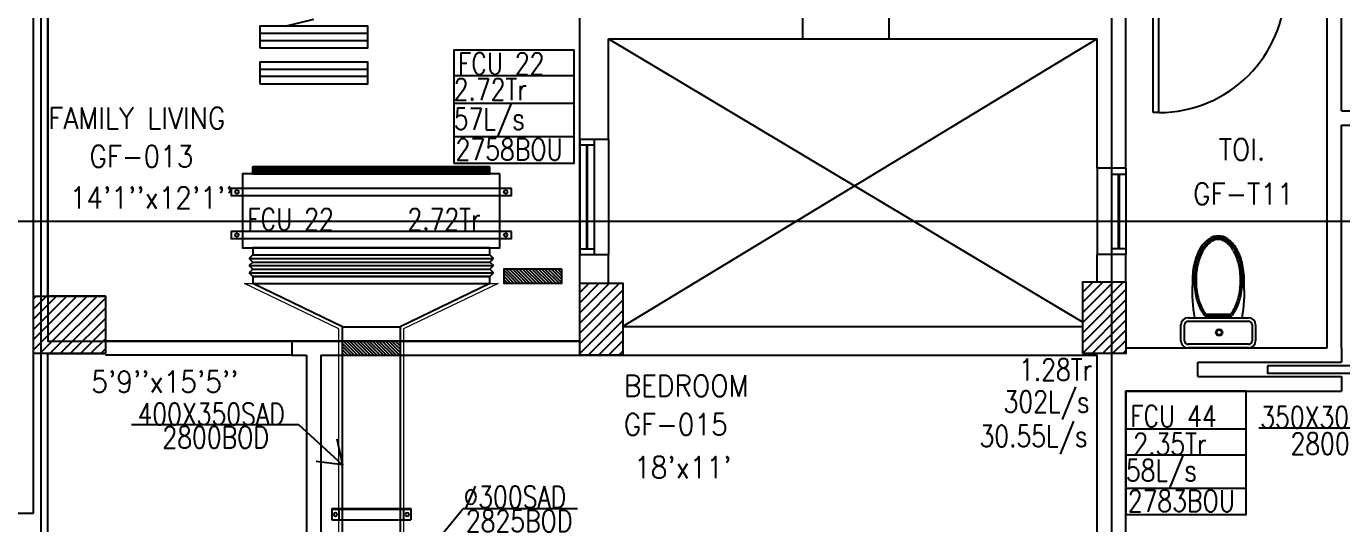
# Model space of a CAD drawing. Header units: millimetres. Extents: x 0 to 91840, y -5689 to 55688.
# Drawn here: x 30972 to 40123, y 16702 to 20163 of the extents above; entities that cross this region are included whole.
import ezdxf

# ---------------------------------------------------------------- set-up
doc = ezdxf.new("R2010")
doc.units = ezdxf.units.MM
doc.linetypes.add('CENTER', pattern=[50.8, 31.75, -6.35, 6.35, -6.35])
doc.linetypes.add('DASHED2', pattern=[9.525, 6.35, -3.175])
for name, color, linetype in [('A-ANNO-TEXT', 8, 'Continuous'), ('A-DOOR', 4, 'Continuous'), ('A-FLOR-OVHD', 4, 'DASHED2'), ('A-FLOR-PFIX', 8, 'Continuous'), ('A-FLOR-SPCL', 8, 'Continuous'), ('A-GLAZ', 5, 'Continuous'), ('A-GRID', 253, 'CENTER'), ('A-WALL-FULL', 8, 'Continuous'), ('AC-FD', 1, 'Continuous'), ('AC-SAD', 3, 'Continuous'), ('AC-SAD TEXT', 3, 'Continuous'), ('AC-WALL OPENING', 1, 'Continuous'), ('FCU-AC', 160, 'Continuous'), ('M-HANGER', 30, 'Continuous'), ('RETURN GRILL RIGHT', 1, 'Continuous'), ('S-COL- HACT.', 9, 'Continuous'), ('S-COL.', 8, 'Continuous'), ('SAD RIGHT', 3, 'Continuous'), ('SUPPLY GRILL RIGHT', 3, 'Continuous')]:
    doc.layers.add(name, color=color, linetype=linetype)
doc.layers.add('INSULATION', color=1, linetype='Continuous', lineweight=5)
doc.styles.add('ROMANS', font='romans.shx', dxfattribs={"width": 0.8})
doc.styles.add('SIMPLEX', font='simplex.shx', dxfattribs={"width": 0.8})
doc.dimstyles.new('100 of DIM2', dxfattribs={"dimscale": 0, "dimtxt": 200, "dimasz": 150, "dimexe": 75, "dimexo": 200, "dimgap": 75, "dimtad": 1, "dimdec": 0, "dimrnd": 5, "dimzin": 0, "dimdsep": 46, "dimtxsty": 'ROMANS', "dimblk": 'ARCHTICK', "dimcen": 100, "dimclrd": 94, "dimclre": 94, "dimclrt": 2, "dimadec": 0, "dimazin": 0, "dimtfac": 1, "dimtdec": 0, "dimtofl": 0, "dimtmove": 2, "dimatfit": 3, "dimldrblk": 'OPEN90', "dimfxl": 75, "dimtolj": 1, "dimtzin": 0, "dimarcsym": 0})

# ---------------------------------------------------------------- blocks, each defined once
blk = doc.blocks.new('D-100-R1')
for p, q in [((-80, 980), (-80, 100)), ((-80, 980), (-40, 980)), ((-40, 980), (-40, 55)), ((-1000, 100), (-1000, 0)), ((-1000, 100), (-960, 100)), ((-960, 100), (-960, 55)), ((-80, 100), (0, 100)), ((0, 100), (0, 0)), ((-960, 55), (-950, 55)), ((-950, 55), (-950, 0)), ((-50, 55), (-50, 0)), ((-50, 55), (-40, 55)), ((-50, 0), (0, 0)), ((-1000, 0), (-950, 0))]:
    blk.add_line(p, q)
at = {"linetype": 'Continuous'}
blk.add_arc((-80, 100), 880, 90, 180, dxfattribs=at)
blk = doc.blocks.new('WC-1')
for p, q in [((-210, 0), (210, 0)), ((-260, -160), (-260, -50)), ((-235, -160), (-235, -50)), ((-210, -25), (210, -25)), ((235, -50), (235, -160)), ((260, -50), (260, -160)), ((210, -185), (-210, -185)), ((210, -210), (-210, -210)), ((91.5, -222.5), (-91.5, -222.5)), ((85.8, -235), (-85.8, -235))]:
    blk.add_line(p, q)
for radius in [22.1, 17.1]:
    blk.add_circle((-6.1, -107.5), radius)
for centre, radius, start, end in [((-210, -50), 50, 90, 180), ((-210, -50), 25, 90, 180), ((210, -50), 50, 360, 90), ((210, -50), 25, 360, 90), ((-210, -160), 50, 180, 270), ((-210, -160), 25, 180, 270), ((210, -160), 25, 270, 360), ((210, -160), 50, 270, 360), ((722.3, -383.2), 904.1, 168.95288, 184.06317), ((178.2, -428.2), 340.7, 149.85861, 166.47658), ((178.2, -428.2), 328.2, 149.85861, 166.47658), ((68.6, -364.5), 214, 138.41516, 149.85861), ((68.6, -364.5), 201.5, 139.99435, 149.85861), ((-68.6, -364.5), 201.5, 30.14139, 40.00565), ((-68.6, -364.5), 214, 30.14139, 41.58484), ((-178.2, -428.2), 328.2, 13.52342, 30.14139), ((-178.2, -428.2), 340.7, 13.52342, 30.14139), ((352.1, -470), 519.6, 166.47658, 180), ((352.1, -470), 507.1, 166.47658, 180), ((-352.1, -470), 507.1, 360, 13.52342), ((-352.1, -470), 519.6, 360, 13.52342), ((352.1, -470), 532.1, 177.55413, 180), ((-352.1, -470), 532.1, 360, 2.44587), ((352.1, -470), 532.1, 180, 193.52342), ((352.1, -470), 519.6, 180, 193.52342), ((352.1, -470), 507.1, 180, 193.52342), ((-352.1, -470), 507.1, 346.47658, 360), ((-352.1, -470), 519.6, 346.47658, 360), ((-352.1, -470), 532.1, 346.47658, 360), ((178.2, -511.8), 353.2, 193.52342, 210.14139), ((178.2, -511.8), 340.7, 193.52342, 210.14139), ((178.2, -511.8), 328.2, 193.52342, 210.14139), ((-178.2, -511.8), 328.2, 329.85861, 346.47658), ((-178.2, -511.8), 340.7, 329.85861, 346.47658), ((-178.2, -511.8), 353.2, 329.85861, 346.47658), ((68.6, -575.5), 226.5, 210.14139, 234.49716), ((68.6, -575.5), 214, 210.14139, 234.49716), ((68.6, -575.5), 201.5, 210.14139, 234.49716), ((-68.6, -575.5), 201.5, 305.50284, 329.85861), ((-68.6, -575.5), 214, 305.50284, 329.85861), ((-68.6, -575.5), 226.5, 305.50284, 329.85861), ((0, -671.6), 108.4, 234.49716, 270), ((0, -671.6), 95.9, 234.49716, 270), ((0, -671.6), 83.4, 234.49716, 270), ((0, -671.6), 83.4, 270, 305.50284), ((0, -671.6), 95.9, 270, 305.50284), ((0, -671.6), 108.4, 270, 305.50284)]:
    blk.add_arc(centre, radius, start, end)
at = {"linetype": 'Continuous', "ltscale": 50}
blk.add_arc((-722.3, -383.2), 904.1, 355.93683, 11.04712, dxfattribs=at)
blk = doc.blocks.new('W-80')
for p, q in [((800, 100), (0, 100)), ((40, 0), (40, 100)), ((760, 100), (760, 0)), ((800, 0), (0, 0))]:
    blk.add_line(p, q)
at = {"linetype": 'Continuous'}
for p, q in [((760, 53), (40, 53)), ((760, 47), (40, 47))]:
    blk.add_line(p, q, dxfattribs=at)
blk = doc.blocks.new('W-60')
for p, q in [((600, 100), (0, 100)), ((40, 0), (40, 100)), ((560, 100), (560, 0)), ((600, 0), (0, 0))]:
    blk.add_line(p, q)
at = {"linetype": 'Continuous'}
for p, q in [((560, 53), (40, 53)), ((560, 47), (40, 47))]:
    blk.add_line(p, q, dxfattribs=at)
blk = doc.blocks.new('_ArchTick')
at = {"color": 0, "linetype": 'ByBlock', "const_width": 0.15}
blk.add_lwpolyline([(-0.5, -0.5), (0.5, 0.5)], dxfattribs=at)
blk = doc.blocks.new('grill')
at = {"layer": 'SUPPLY GRILL RIGHT'}
for p, q in [((665706.2, -1490216.7), (665656.2, -1490216.7)), ((665656.2, -1490216.7), (665656.2, -1490966.7)), ((665756.2, -1490216.7), (665706.2, -1490216.7)), ((665706.2, -1490216.7), (665706.2, -1490966.7))]:
    blk.add_line(p, q, dxfattribs=at)
blk.add_lwpolyline([(665756.2, -1490966.7), (665756.2, -1490216.7), (665606.2, -1490216.7), (665606.2, -1490966.7)], close=True, dxfattribs=at)
blk = doc.blocks.new('grillreturn')
at = {"layer": 'RETURN GRILL RIGHT'}
for p, q in [((665656.2, -1489443.6), (665656.2, -1490193.6)), ((665706.2, -1489443.6), (665706.2, -1490193.6))]:
    blk.add_line(p, q, dxfattribs=at)
blk.add_lwpolyline([(665756.2, -1490193.6), (665756.2, -1489443.6), (665606.2, -1489443.6), (665606.2, -1490193.6)], close=True, dxfattribs=at)
blk = doc.blocks.new('fcu 3 tr')
h = blk.add_hatch()
h.set_pattern_fill('NET', color=3)
h.paths.add_polyline_path([(86303.6, -1585366.8), (84653.6, -1585366.8), (84653.6, -1585416.8), (86303.6, -1585416.8)])
at = {"layer": 'FCU-AC', "color": 1}
for p, q in [((86303.6, -1584603.8), (84653.6, -1584603.8)), ((84653.6, -1584603.8), (84653.6, -1584653.8)), ((86303.6, -1584653.8), (86303.6, -1584603.8)), ((84653.6, -1584653.8), (86303.6, -1584653.8)), ((86303.6, -1584803.8), (84653.6, -1584803.8)), ((84653.6, -1584803.8), (84653.6, -1584853.8)), ((86303.6, -1584853.8), (86303.6, -1584803.8)), ((84653.6, -1584853.8), (86303.6, -1584853.8))]:
    blk.add_line(p, q, dxfattribs=at)
at = {"layer": 'FCU-AC'}
for p, q in [((84653.6, -1584653.8), (84628.6, -1584678.8)), ((86328.6, -1584678.8), (84628.6, -1584678.8)), ((84653.6, -1584703.8), (84628.6, -1584678.8)), ((84653.6, -1584703.8), (84628.6, -1584728.8)), ((86303.6, -1584653.8), (84653.6, -1584653.8)), ((86303.6, -1584703.8), (84653.6, -1584703.8)), ((86303.6, -1584703.8), (84653.6, -1584703.8)), ((86303.6, -1584653.8), (86328.6, -1584678.8)), ((86303.6, -1584703.8), (86328.6, -1584678.8)), ((86303.6, -1584703.8), (86328.6, -1584728.8)), ((86328.6, -1584728.8), (84628.6, -1584728.8)), ((84653.6, -1584753.8), (84628.6, -1584728.8)), ((84653.6, -1584753.8), (84628.6, -1584778.8)), ((86328.6, -1584778.8), (84628.6, -1584778.8)), ((84653.6, -1584803.8), (84628.6, -1584778.8)), ((86303.6, -1584753.8), (84653.6, -1584753.8)), ((86303.6, -1584753.8), (84653.6, -1584753.8)), ((86303.6, -1584753.8), (86328.6, -1584728.8)), ((86303.6, -1584753.8), (86328.6, -1584778.8)), ((86303.6, -1584803.8), (86328.6, -1584778.8))]:
    blk.add_line(p, q, dxfattribs=at)
blk.add_lwpolyline([(84583.6, -1585366.8), (86373.6, -1585366.8), (86373.6, -1584853.8), (84583.6, -1584853.8)], close=True, dxfattribs=at)
at = {"layer": 'FCU-AC', "color": 6}
for points in [[(84503.6, -1584966.8), (86453.6, -1584966.8), (86453.6, -1584916.8), (84503.6, -1584916.8)], [(84503.6, -1585266.8), (86453.6, -1585266.8), (86453.6, -1585216.8), (84503.6, -1585216.8)]]:
    blk.add_lwpolyline(points, close=True, dxfattribs=at)
at = {"layer": 'FCU-AC', "color": 3}
blk.add_lwpolyline([(84653.6, -1585416.8), (86303.6, -1585416.8), (86303.6, -1585366.8), (84653.6, -1585366.8)], close=True, dxfattribs=at)
at = {"layer": 'FCU-AC', "color": 6}
for centre in [(84543.6, -1584941.8), (86413.6, -1584941.8), (84543.6, -1585241.8), (86413.6, -1585241.8)]:
    blk.add_circle(centre, 12.5, dxfattribs=at)
blk = doc.blocks.new('*U125')
at = {"linetype": 'Continuous'}
for p, q in [((-37.5, -244), (-37.5, 306)), ((42.5, 306), (-37.5, 306)), ((37.5, -244), (37.5, 306)), ((42.5, -244), (42.5, 306)), ((42.5, 256), (-37.5, 256)), ((42.5, -194), (-37.5, -194)), ((42.5, -244), (-37.5, -244))]:
    blk.add_line(p, q, dxfattribs=at)
for centre in [(0, 281), (0, -219)]:
    blk.add_circle(centre, 12.5, dxfattribs=at)

msp = doc.modelspace()

# ---------------------------------------------------------------- hatches: boundary and pattern name
at = {"layer": 'AC-FD', "linetype": 'ByBlock'}
h = msp.add_hatch(dxfattribs=at)
h.set_pattern_fill('ANSI31', color=256, scale=5, angle=90, style=0)
h.set_pattern_definition([(135, (-1558271.073, -44067.456), (-11.22532015, -11.22532015), [])])
h.paths.add_polyline_path([(33571.86, 17872.53), (33571.86, 17972.53), (33171.86, 17972.56), (33171.86, 17872.56)])
at = {"layer": 'AC-WALL OPENING', "linetype": 'ByBlock'}
h = msp.add_hatch(dxfattribs=at)
h.set_pattern_fill('ANSI31', color=256, scale=5, angle=-90, style=0)
h.set_pattern_definition([(315, (1625995.328, 80413.732), (11.22532015, 11.22532015), [])])
h.paths.add_polyline_path([(34295.33, 18476.42), (34295.33, 18373.73), (34695.33, 18373.73), (34695.33, 18476.42)])
at = {"layer": 'S-COL- HACT.', "linetype": 'Continuous', "ltscale": 3}
h = msp.add_hatch(dxfattribs=at)
h.set_pattern_fill('ANSI31', color=256, scale=400, style=0)
h.set_pattern_definition([(45, (1147627.044, 409937.22), (-35.355339, 35.355339), [])])
h.paths.add_polyline_path([(34821.86, 17875.23), (34821.86, 18375.23), (35121.86, 18375.23), (35121.86, 17875.23)])
h = msp.add_hatch(dxfattribs=at)
h.set_pattern_fill('ANSI31', color=256, scale=400, style=0)
h.set_pattern_definition([(45, (1147527.044, 409947.22), (-35.355339, 35.355339), [])])
h.paths.add_polyline_path([(38321.86, 17885.23), (38321.86, 18385.23), (38621.86, 18385.23), (38621.86, 17885.23)])
h = msp.add_hatch(dxfattribs=at)
h.set_pattern_fill('ANSI31', color=256, scale=400, style=0)
h.set_pattern_definition([(45, (268117.05, 9500.453), (-35.355339, 35.355339), [])])
h.paths.add_polyline_path([(31521.86, 18285.23), (31021.86, 18285.23), (31021.86, 17885.23), (31521.86, 17885.23)])

# ---------------------------------------------------------------- linework, layer by layer
at = {"layer": 'A-DOOR', "ltscale": 3}
msp.add_lwpolyline([(39605.86, 17800.23), (39605.86, 17750.23), (40655.86, 17750.23), (40655.86, 17800.23), (39605.86, 17800.23)], dxfattribs=at)
at = {"layer": 'A-FLOR-OVHD', "linetype": 'Continuous', "ltscale": 3}
for p, q in [((31521.86, 17975.23), (32821.86, 17975.23)), ((32821.86, 17875.23), (31521.86, 17875.23))]:
    msp.add_line(p, q, dxfattribs=at)
at = {"layer": 'A-FLOR-SPCL', "ltscale": 3}
for p, q in [((35021.86, 20075.23), (38321.86, 18104.65)), ((38421.86, 20075.23), (35121.86, 18075.23))]:
    msp.add_line(p, q, dxfattribs=at)
msp.add_lwpolyline([(34821.86, 22275.23), (31121.86, 22275.23), (31121.86, 17972.54), (34821.86, 17972.54)], close=True, dxfattribs=at)
at = {"layer": 'A-GLAZ', "ltscale": 3}
for p, q in [((36371.86, 20075.23), (36971.86, 20075.23)), ((35021.86, 19375.23), (35021.86, 18575.23)), ((38421.86, 19175.23), (38421.86, 18575.23))]:
    msp.add_line(p, q, dxfattribs=at)
at = {"layer": 'A-GRID', "ltscale": 0.1}
for p, q in [((31071.86, 54351.25), (31071.86, 6216.89)), ((38521.86, 53051.25), (38521.86, 4916.89)), ((13766.07, 18806.24), (57305.66, 18806.24))]:
    msp.add_line(p, q, dxfattribs=at)
at = {"layer": 'A-WALL-FULL', "ltscale": 3}
for p, q in [((31021.86, 16775.23), (31021.86, 22675.23)), ((31121.86, 18285.23), (31121.86, 22275.23)), ((40121.86, 19575.23), (40121.86, 21475.23)), ((38621.86, 19175.23), (38621.86, 20443.23)), ((40021.86, 17925.23), (40021.86, 20443.23)), ((34821.86, 19375.23), (34821.86, 20275.23)), ((36371.86, 20275.23), (36371.86, 20075.23)), ((36971.86, 20275.23), (36971.86, 20075.23)), ((35021.86, 20075.23), (36371.86, 20075.23)), ((35021.86, 19375.23), (35021.86, 20075.23)), ((36971.86, 20075.23), (38421.86, 20075.23)), ((38421.86, 19175.23), (38421.86, 20075.23)), ((40121.86, 19575.23), (40221.86, 19575.23)), ((40121.86, 17925.23), (40121.86, 19475.23)), ((40121.86, 19475.23), (40221.86, 19475.23)), ((35021.86, 19375.23), (34821.86, 19375.23)), ((38621.86, 19175.23), (38421.86, 19175.23)), ((34821.86, 18375.23), (34821.86, 18575.23)), ((34821.86, 18575.23), (35021.86, 18575.23)), ((35021.86, 18375.23), (35021.86, 18575.23)), ((38421.86, 18385.23), (38421.86, 18575.23)), ((38621.86, 18575.23), (38421.86, 18575.23)), ((38621.86, 18375.23), (38621.86, 18575.23)), ((35121.86, 18075.23), (38321.86, 18075.23)), ((32821.86, 17975.23), (34821.86, 17975.23)), ((32821.86, 17875.23), (32821.86, 17975.23)), ((31121.86, 15975.23), (31121.86, 17885.23)), ((32821.86, 17875.23), (32771.86, 17875.23)), ((32921.86, 17875.23), (32921.86, 15875.23)), ((33021.86, 17875.23), (38421.86, 17875.23)), ((33021.86, 17875.23), (33021.86, 15875.23)), ((38421.86, 14775.23), (38421.86, 17875.23)), ((38621.86, 17925.23), (40021.86, 17925.23)), ((40121.86, 17925.23), (40121.86, 17825.23)), ((39121.86, 17825.23), (40121.86, 17825.23)), ((39121.86, 17725.23), (39121.86, 17825.23)), ((39121.86, 17725.23), (40121.86, 17725.23)), ((40121.86, 17725.23), (40121.86, 17625.23)), ((38621.86, 17625.23), (40121.86, 17625.23)), ((38621.86, 10725.23), (38621.86, 17625.23)), ((25721.86, 16775.23), (31021.86, 16775.23))]:
    msp.add_line(p, q, dxfattribs=at)
at = {"layer": 'A-WALL-FULL', "linetype": 'Continuous', "ltscale": 3}
for p, q in [((34821.86, 17975.23), (34821.86, 18375.23)), ((34821.86, 18375.23), (34821.86, 18375.23)), ((35021.86, 18375.23), (35121.86, 18375.23)), ((35121.86, 18375.23), (35121.86, 18075.23)), ((38321.86, 18075.23), (38321.86, 18385.23)), ((38321.86, 18385.23), (38421.86, 18385.23)), ((38621.86, 18375.23), (38621.86, 18375.23)), ((38621.86, 18375.23), (38621.86, 17925.23)), ((31521.86, 18285.23), (31121.86, 18285.23)), ((31121.86, 17885.23), (31521.86, 17885.23)), ((32821.86, 17875.23), (32921.86, 17875.23))]:
    msp.add_line(p, q, dxfattribs=at)
at = {"layer": 'AC-FD', "linetype": 'ByBlock'}
msp.add_lwpolyline([(33171.86, 17872.56), (33171.86, 17972.56), (33571.86, 17972.53), (33571.86, 17872.53)], close=True, dxfattribs=at)
at = {"layer": 'AC-SAD'}
for p, q in [((32771.86, 20163.14), (32971.86, 20213.14)), ((33171.86, 18072.54), (32546.86, 18372.54)), ((34196.86, 18372.54), (33571.86, 18072.54)), ((33171.86, 18072.54), (33571.86, 18072.54)), ((33171.86, 12392.13), (33171.86, 18072.54)), ((33571.86, 18072.54), (33571.86, 12392.13))]:
    msp.add_line(p, q, dxfattribs=at)
at = {"layer": 'AC-SAD TEXT'}
for p, q in [((33945.63, 19820), (34782.72, 19820)), ((33945.63, 19627.21), (34782.72, 19627.21)), ((33945.63, 19396.03), (34782.72, 19396.03)), ((38621.86, 17361.31), (39458.96, 17361.31)), ((38621.86, 17181.49), (39458.96, 17181.49)), ((38621.86, 16950.31), (39458.96, 16950.31))]:
    msp.add_line(p, q, dxfattribs=at)
for points in [[(33945.63, 19211.5), (34782.72, 19211.5), (34782.72, 19997.69), (33945.63, 19997.69)], [(38621.86, 16765.78), (39458.96, 16765.78), (39458.96, 17625.23), (38621.86, 17625.23)]]:
    msp.add_lwpolyline(points, close=True, dxfattribs=at)
at = {"layer": 'AC-WALL OPENING', "linetype": 'ByBlock'}
msp.add_lwpolyline([(34695.33, 18476.42), (34695.33, 18373.73), (34295.33, 18373.73), (34295.33, 18476.42)], close=True, dxfattribs=at)
at = {"layer": 'INSULATION'}
for p, q in [((32489.09, 18372.54), (32546.86, 18372.54)), ((33146.86, 18056.81), (32489.09, 18372.54)), ((34254.63, 18372.54), (33596.86, 18056.81)), ((34196.86, 18372.54), (34254.63, 18372.54)), ((33146.86, 12642.13), (33146.86, 18056.81)), ((33596.86, 18056.81), (33596.86, 16400.23))]:
    msp.add_line(p, q, dxfattribs=at)
at = {"layer": 'S-COL.', "linetype": 'Continuous', "ltscale": 3}
for points in [[(34821.86, 17875.23), (34821.86, 18375.23), (35121.86, 18375.23), (35121.86, 17875.23)], [(34821.86, 17875.23), (34821.86, 18375.23), (35121.86, 18375.23), (35121.86, 17875.23)], [(38321.86, 17885.23), (38321.86, 18385.23), (38621.86, 18385.23), (38621.86, 17885.23)], [(38321.86, 17885.23), (38321.86, 18385.23), (38621.86, 18385.23), (38621.86, 17885.23)], [(31521.86, 17885.23), (31021.86, 17885.23), (31021.86, 18285.23), (31521.86, 18285.23)]]:
    msp.add_lwpolyline(points, close=True, dxfattribs=at)

# ---------------------------------------------------------------- block references
at = {"layer": 'A-DOOR', "ltscale": 3, "rotation": 180}
msp.add_blockref('D-100-R1', (38771.86, 20543.23), dxfattribs=at)
at = {"layer": 'A-FLOR-PFIX', "ltscale": 3, "rotation": 180}
msp.add_blockref('WC-1', (39264.55, 17925.23), dxfattribs=at)
at = {"layer": 'A-GLAZ', "ltscale": 3, "xscale": -1, "rotation": 270}
msp.add_blockref('W-80', (34821.86, 18575.23), dxfattribs=at)
at = {"layer": 'A-GLAZ', "ltscale": 3, "rotation": 90}
msp.add_blockref('W-60', (38621.86, 18575.23), dxfattribs=at)
at = {"layer": 'FCU-AC', "color": 3, "rotation": 180}
msp.add_blockref('fcu 3 tr', (118850.45, -1566231.21), dxfattribs=at)
at = {"layer": 'M-HANGER', "xscale": -1, "rotation": 270}
msp.add_blockref('*U125', (33340.85, 16766.18), dxfattribs=at)
at = {"layer": 'SAD RIGHT', "rotation": 270}
for name, p in [('grill', (1523563.55, 685769.38)), ('grillreturn', (1522790.48, 685519.38))]:
    msp.add_blockref(name, p, dxfattribs=at)

# ---------------------------------------------------------------- texts
at = {"layer": 'A-ANNO-TEXT', "style": 'ROMANS', "width": 0.9}
for s, p in [('FAMILY LIVING', (31124.41, 19449)), ('GF-013', (31411.16, 19183.04)), ('TOI.', (39267.34, 19230.86)), ("14'1''x12'1''", (31273.74, 18895.14)), ('GF-T11', (39089.29, 18922.68)), ("5'9''x15'5''", (31423.81, 17615.04)), ('BEDROOM', (35128.03, 17586.32)), ('GF-015', (35128.03, 17317.76)), ("18'x11'", (35200.09, 17019.31))]:
    msp.add_text(s, height=150, dxfattribs=at).set_placement(p)
at = {"layer": 'AC-SAD TEXT', "style": 'SIMPLEX', "width": 0.8}
for s, p in [('FCU 22', (33975.17, 19828.78)), ('2.72Tr', (33945.63, 19649)), ('57L/s', (33945.63, 19443.8)), ('2758BOU', (33958.83, 19231.39)), ('FCU 22', (32509.25, 18745.58)), ('2.72Tr', (33623.54, 18745.58)), ('1.28Tr', (37878.34, 17699.13)), ('302L/s', (37771.18, 17476.17)), ('400X350SAD', (31745.71, 17390.5)), ('FCU 44', (38651.42, 17375.22)), ('350X300SAD', (39556.83, 17367.75)), ('30.55L/s', (37603.16, 17236.56)), ('2800BOD', (31918.94, 17228.12)), ('2.35Tr', (38673.76, 17181.49)), ('2800BOD', (39767.14, 17184.04)), ('58L/s', (38621.86, 16998.08)), ('%%C300SAD', (34013.14, 16812.45)), ('2783BOU', (38635.07, 16785.67)), ('2825BOD', (34030.4, 16646.14))]:
    msp.add_text(s, height=150, dxfattribs=at).set_placement(p)

# ---------------------------------------------------------------- leaders
at = {"layer": 'AC-SAD TEXT'}
for points in [[(40946.86, 17646.31), (40676.83, 17367.75), (39546.85, 17367.75)], [(33171.88, 17111.94), (32866.69, 17390.5), (31702.91, 17390.5)], [(33677.92, 16400.23), (34010.69, 16806.57), (34806.86, 16806.57)]]:
    msp.add_leader(points, dimstyle='100 of DIM2', override={"dimscale": 1, "dimtad": 0, "dimfxl": 0.2}, dxfattribs=at)

doc.saveas('drawing.dxf')
